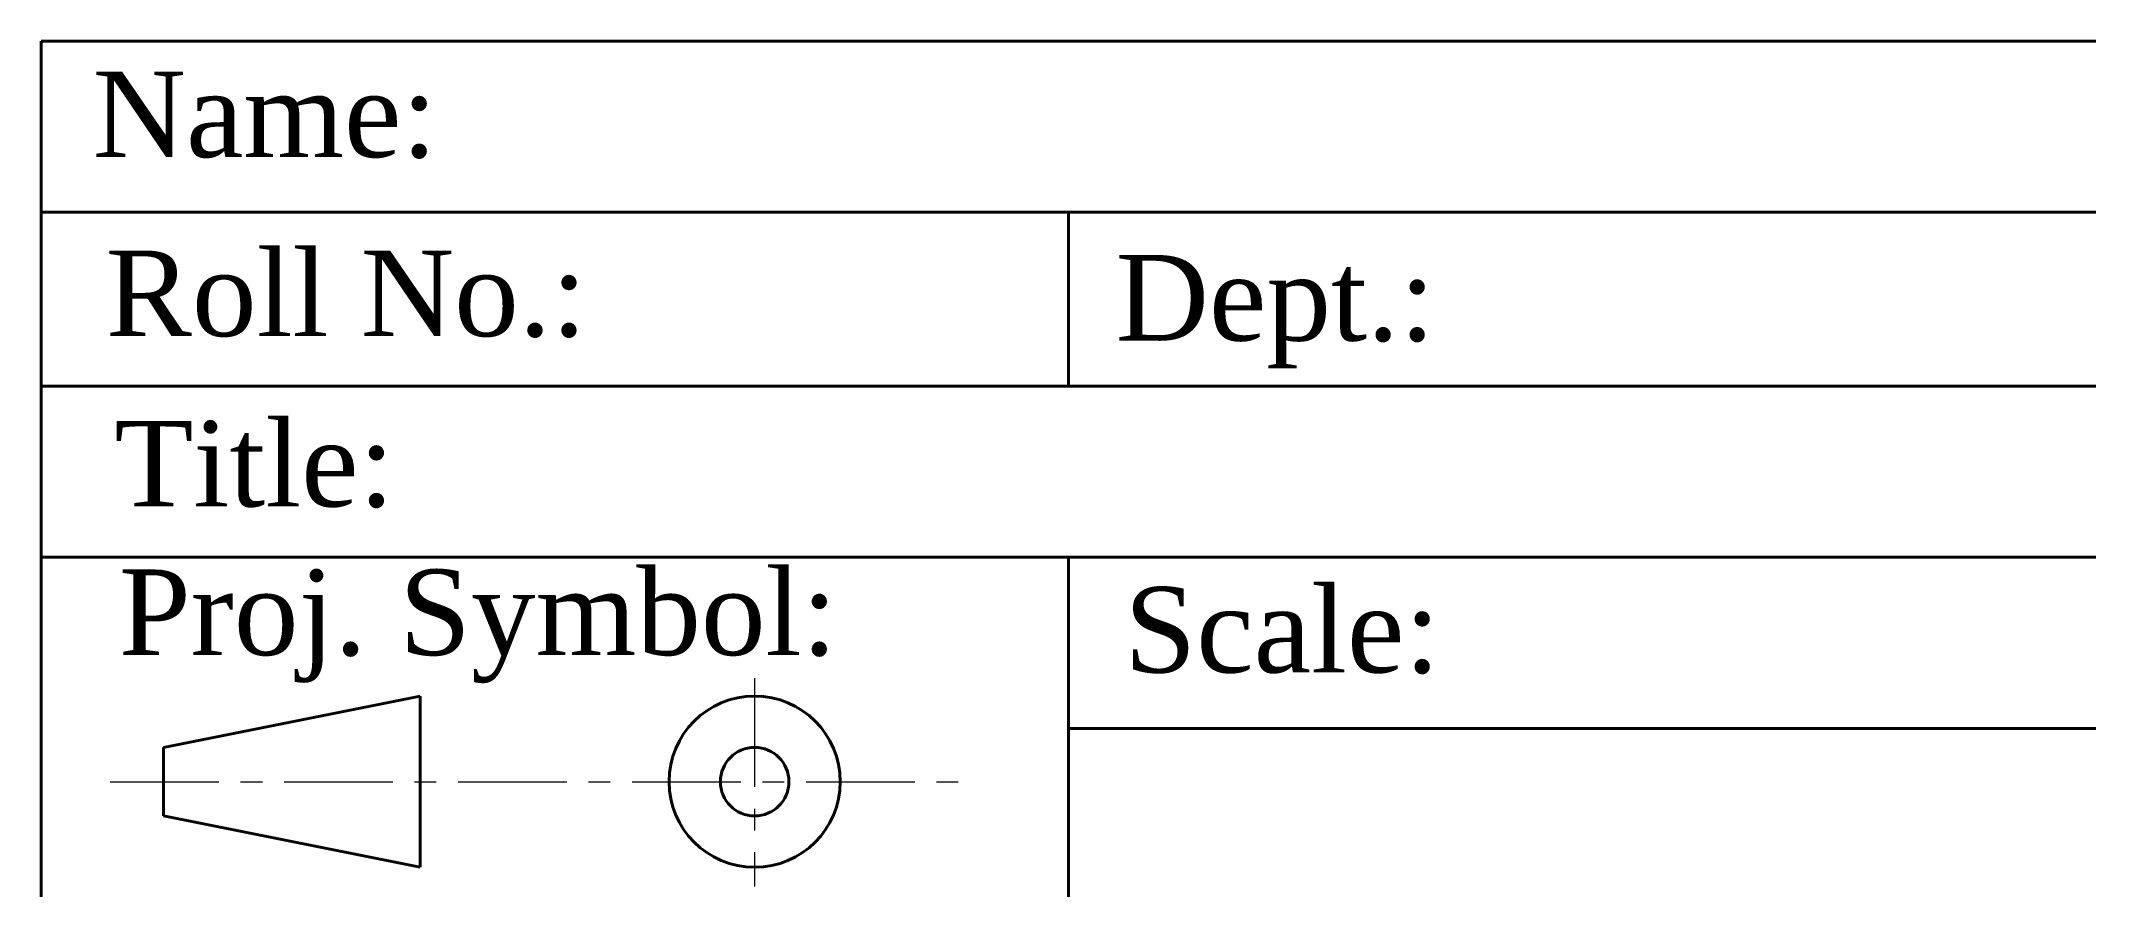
# Model space of a CAD drawing. Header units: millimetres. Extents: x 156 to 276, y 11 to 61.
import ezdxf

# ---------------------------------------------------------------- set-up
doc = ezdxf.new("R2010")
doc.units = ezdxf.units.MM
doc.linetypes.add('CENTER', pattern=[50.8, 31.75, -6.35, 6.35, -6.35])
doc.layers.add('Center', color=1, linetype='CENTER', lineweight=18)
doc.layers.add('Margin+Title', color=7, linetype='Continuous', lineweight=40)
doc.styles.get("Standard").update_dxf_attribs({"font": 'times.ttf'})

msp = doc.modelspace()

# ---------------------------------------------------------------- linework, layer by layer
at = {"layer": 'Center', "ltscale": 0.2}
for p, q in [((197.86, 23.4), (197.86, 11.23)), ((160.22, 17.36), (210.79, 17.36))]:
    msp.add_line(p, q, dxfattribs=at)
at = {"layer": 'Margin+Title'}
for p, q in [((156.19, 10.63), (156.19, 60.63)), ((156.19, 60.63), (276.19, 60.63)), ((156.19, 50.63), (276.19, 50.63)), ((216.19, 50.63), (216.19, 40.47)), ((156.19, 40.47), (276.19, 40.47)), ((156.19, 30.47), (276.19, 30.47)), ((216.19, 30.47), (216.19, 10.63)), ((163.33, 19.36), (178.33, 22.36)), ((178.33, 22.36), (178.33, 12.36)), ((216.19, 20.47), (276.19, 20.47)), ((163.33, 17.36), (163.33, 19.36)), ((163.33, 17.36), (163.33, 15.36)), ((163.33, 15.36), (178.33, 12.36))]:
    msp.add_line(p, q, dxfattribs=at)
for radius in [5, 2]:
    msp.add_circle((197.86, 17.36), radius, dxfattribs=at)

# ---------------------------------------------------------------- texts
for s, p in [('Name:', (159.2, 53.85)), ('Roll No.:', (159.96, 43.39)), ('Dept.:', (218.94, 43.13)), ('Title:', (160.47, 33.44)), ('Proj. Symbol:', (160.73, 24.76)), ('Scale:', (219.45, 23.74))]:
    msp.add_text(s, height=5, dxfattribs=at).set_placement(p)

doc.saveas('drawing.dxf')
